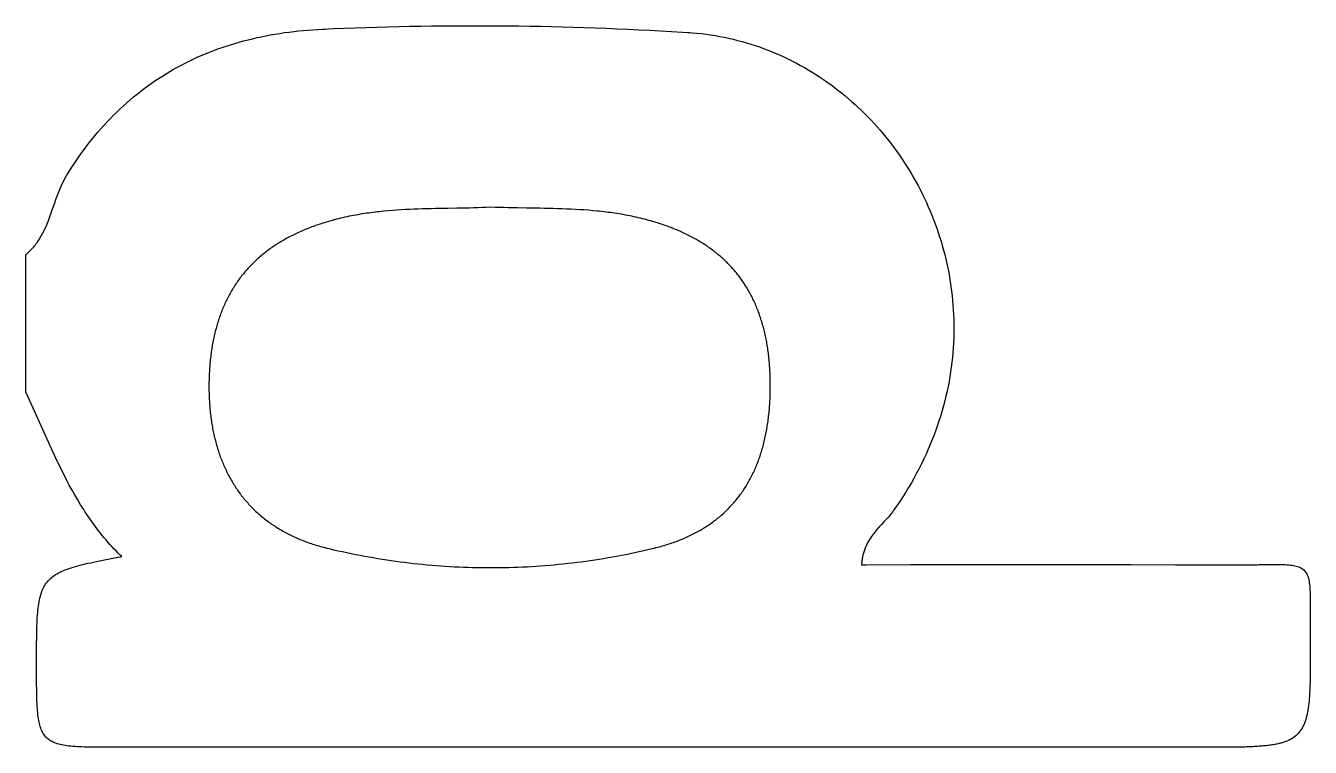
# Model space of a CAD drawing. Extents: x -2412.6 to -2376.5, y -227.2 to -193.2.
# Drawn here: x -2412.63 to -2407.62, y -208.95 to -206.13 of the extents above; entities that cross this region are included whole.
import ezdxf

# ---------------------------------------------------------------- set-up
doc = ezdxf.new("R2010")
doc.units = 0
doc.layers.add('WORK_LAYER', color=254, linetype='CONTINUOUS')

msp = doc.modelspace()

# ---------------------------------------------------------------- linework, layer by layer
at = {"layer": 'WORK_LAYER'}
for points in [[(-2412.6326, -207.0237), (-2412.6283, -207.0202), (-2412.6241, -207.0165), (-2412.62, -207.0128), (-2412.616, -207.009), (-2412.6122, -207.0052), (-2412.6085, -207.0013), (-2412.6049, -206.9974), (-2412.6014, -206.9934), (-2412.598, -206.9893), (-2412.5947, -206.9852), (-2412.5915, -206.981), (-2412.5884, -206.9768), (-2412.5824, -206.9683), (-2412.5768, -206.9595), (-2412.5716, -206.9506), (-2412.5666, -206.9415), (-2412.5619, -206.9323), (-2412.5574, -206.923), (-2412.5532, -206.9135), (-2412.5491, -206.9039), (-2412.5452, -206.8943), (-2412.5415, -206.8846), (-2412.5379, -206.8748), (-2412.5343, -206.8649), (-2412.5274, -206.8451), (-2412.5206, -206.8252), (-2412.5137, -206.8054), (-2412.5101, -206.7956), (-2412.5064, -206.7858), (-2412.5026, -206.776), (-2412.4986, -206.7663), (-2412.4944, -206.7568), (-2412.4901, -206.7473), (-2412.4854, -206.7379), (-2412.4806, -206.7287), (-2412.4754, -206.7196), (-2412.4727, -206.7151), (-2412.4726, -206.7149), (-2412.4723, -206.7144), (-2412.4717, -206.7134), (-2412.4704, -206.7113), (-2412.4678, -206.7071), (-2412.4626, -206.6988), (-2412.4521, -206.6824), (-2412.4415, -206.6662), (-2412.4307, -206.6503), (-2412.4198, -206.6347), (-2412.4087, -206.6193), (-2412.3974, -206.6042), (-2412.3861, -206.5894), (-2412.3745, -206.5748), (-2412.3629, -206.5605), (-2412.351, -206.5464), (-2412.3391, -206.5326), (-2412.327, -206.519), (-2412.3147, -206.5057), (-2412.3023, -206.4927), (-2412.2898, -206.4799), (-2412.2771, -206.4674), (-2412.2642, -206.4551), (-2412.2513, -206.443), (-2412.2382, -206.4312), (-2412.2249, -206.4197), (-2412.2115, -206.4084), (-2412.198, -206.3974), (-2412.1844, -206.3866), (-2412.1706, -206.376), (-2412.1566, -206.3657), (-2412.1425, -206.3557), (-2412.1283, -206.3459), (-2412.114, -206.3363), (-2412.0995, -206.327), (-2412.0849, -206.3179), (-2412.0701, -206.309), (-2412.0553, -206.3004), (-2412.0402, -206.292), (-2412.0251, -206.2839), (-2412.0098, -206.276), (-2411.9944, -206.2683), (-2411.9789, -206.2609), (-2411.9632, -206.2537), (-2411.9474, -206.2467), (-2411.9315, -206.24), (-2411.9154, -206.2335), (-2411.8992, -206.2272), (-2411.8829, -206.2212), (-2411.8665, -206.2154), (-2411.8499, -206.2098), (-2411.8332, -206.2045), (-2411.8164, -206.1993), (-2411.7995, -206.1944), (-2411.7824, -206.1898), (-2411.7652, -206.1853), (-2411.7479, -206.1811), (-2411.7305, -206.1771), (-2411.713, -206.1733), (-2411.6953, -206.1697), (-2411.6775, -206.1664), (-2411.6596, -206.1632), (-2411.6416, -206.1603), (-2411.6234, -206.1576), (-2411.6052, -206.1552), (-2411.5868, -206.1529), (-2411.5683, -206.1509), (-2411.5497, -206.149), (-2411.5309, -206.1474), (-2411.5121, -206.146), (-2411.4931, -206.1448), (-2411.4741, -206.1438), (-2411.4729, -206.1438), (-2411.4715, -206.1437), (-2411.4689, -206.1436), (-2411.4636, -206.1434), (-2411.4529, -206.1429), (-2411.4317, -206.142), (-2411.3892, -206.1403), (-2411.3467, -206.1387), (-2411.3042, -206.1372), (-2411.2617, -206.1359), (-2411.2191, -206.1348), (-2411.1766, -206.1337), (-2411.1341, -206.1328), (-2411.0915, -206.1321), (-2411.049, -206.1315), (-2411.0064, -206.131), (-2410.9638, -206.1306), (-2410.9213, -206.1304), (-2410.8787, -206.1304), (-2410.8362, -206.1304), (-2410.7936, -206.1307), (-2410.7511, -206.131), (-2410.7085, -206.1315), (-2410.6659, -206.1321), (-2410.6234, -206.1329), (-2410.5808, -206.1338), (-2410.5383, -206.1348), (-2410.4958, -206.136), (-2410.4532, -206.1373), (-2410.4107, -206.1388), (-2410.3682, -206.1404), (-2410.3257, -206.1421), (-2410.2832, -206.144), (-2410.2407, -206.146), (-2410.1982, -206.1481), (-2410.1557, -206.1504), (-2410.1132, -206.1528), (-2410.0708, -206.1554), (-2410.0495, -206.1567), (-2410.0482, -206.1568), (-2410.0479, -206.1568), (-2410.0477, -206.1568), (-2410.0474, -206.1569), (-2410.0463, -206.1569), (-2410.0417, -206.1572), (-2410.0326, -206.1579), (-2410.0144, -206.1595), (-2409.9963, -206.1614), (-2409.9783, -206.1636), (-2409.9604, -206.1661), (-2409.9426, -206.169), (-2409.9249, -206.1721), (-2409.9073, -206.1755), (-2409.8898, -206.1792), (-2409.8724, -206.1833), (-2409.8551, -206.1876), (-2409.8379, -206.1922), (-2409.8208, -206.1971), (-2409.8039, -206.2022), (-2409.787, -206.2077), (-2409.7703, -206.2134), (-2409.7537, -206.2194), (-2409.7372, -206.2256), (-2409.7209, -206.2322), (-2409.7046, -206.239), (-2409.6885, -206.246), (-2409.6726, -206.2534), (-2409.6567, -206.2609), (-2409.641, -206.2688), (-2409.6255, -206.2769), (-2409.6101, -206.2852), (-2409.5948, -206.2938), (-2409.5796, -206.3026), (-2409.5647, -206.3116), (-2409.5498, -206.3209), (-2409.5351, -206.3305), (-2409.5206, -206.3402), (-2409.5062, -206.3502), (-2409.492, -206.3604), (-2409.478, -206.3708), (-2409.4641, -206.3815), (-2409.4503, -206.3924), (-2409.4368, -206.4034), (-2409.4234, -206.4147), (-2409.4102, -206.4262), (-2409.3971, -206.4379), (-2409.3843, -206.4498), (-2409.3716, -206.4619), (-2409.359, -206.4743), (-2409.3467, -206.4867), (-2409.3346, -206.4994), (-2409.3226, -206.5123), (-2409.3108, -206.5254), (-2409.2993, -206.5386), (-2409.2879, -206.552), (-2409.2767, -206.5656), (-2409.2657, -206.5794), (-2409.2549, -206.5933), (-2409.2443, -206.6074), (-2409.2339, -206.6217), (-2409.2237, -206.6361), (-2409.2138, -206.6507), (-2409.204, -206.6655), (-2409.1945, -206.6804), (-2409.1851, -206.6954), (-2409.176, -206.7106), (-2409.1671, -206.726), (-2409.1585, -206.7414), (-2409.15, -206.7571), (-2409.1418, -206.7728), (-2409.1338, -206.7887), (-2409.1261, -206.8047), (-2409.1185, -206.8209), (-2409.1112, -206.8372), (-2409.1042, -206.8536), (-2409.0974, -206.8701), (-2409.0908, -206.8867), (-2409.0845, -206.9034), (-2409.0784, -206.9203), (-2409.0726, -206.9372), (-2409.067, -206.9543), (-2409.0616, -206.9715), (-2409.0566, -206.9887), (-2409.0518, -207.0061), (-2409.0472, -207.0235), (-2409.0429, -207.0411), (-2409.0389, -207.0587), (-2409.0351, -207.0764), (-2409.0316, -207.0942), (-2409.0284, -207.1121), (-2409.0255, -207.13), (-2409.0228, -207.1481), (-2409.0204, -207.1661), (-2409.0183, -207.1843), (-2409.0164, -207.2025), (-2409.0149, -207.2208), (-2409.0136, -207.2391), (-2409.0126, -207.2575), (-2409.0119, -207.276), (-2409.0115, -207.2945), (-2409.0114, -207.313), (-2409.0116, -207.3316), (-2409.0121, -207.3502), (-2409.0129, -207.3689), (-2409.014, -207.3876), (-2409.0154, -207.4063), (-2409.0172, -207.4251), (-2409.0192, -207.4439), (-2409.0215, -207.4627), (-2409.0242, -207.4816), (-2409.0271, -207.5004), (-2409.0304, -207.5193), (-2409.0341, -207.5382), (-2409.038, -207.557), (-2409.0423, -207.5759), (-2409.0468, -207.5948), (-2409.0518, -207.6137), (-2409.057, -207.6326), (-2409.0626, -207.6515), (-2409.0685, -207.6704), (-2409.0748, -207.6893), (-2409.0814, -207.7082), (-2409.0883, -207.727), (-2409.0956, -207.7458), (-2409.1033, -207.7646), (-2409.1113, -207.7834), (-2409.1196, -207.8022), (-2409.1283, -207.8209), (-2409.1374, -207.8396), (-2409.1468, -207.8582), (-2409.1566, -207.8768), (-2409.1667, -207.8954), (-2409.1772, -207.9139), (-2409.1881, -207.9324), (-2409.1993, -207.9508), (-2409.211, -207.9692), (-2409.2229, -207.9875), (-2409.2353, -208.0057), (-2409.2481, -208.0239), (-2409.2497, -208.0262), (-2409.2505, -208.0273), (-2409.2509, -208.0279), (-2409.2511, -208.0281), (-2409.2511, -208.0281), (-2409.2513, -208.0285), (-2409.2518, -208.0291), (-2409.2527, -208.0304), (-2409.2546, -208.0329), (-2409.2585, -208.038), (-2409.2625, -208.0429), (-2409.2667, -208.0478), (-2409.2753, -208.0575), (-2409.2842, -208.0672), (-2409.2932, -208.0769), (-2409.3024, -208.0867), (-2409.3114, -208.0968), (-2409.3159, -208.102), (-2409.3203, -208.1073), (-2409.3246, -208.1128), (-2409.3289, -208.1184), (-2409.333, -208.1241), (-2409.337, -208.13), (-2409.3409, -208.1361), (-2409.3446, -208.1424), (-2409.3482, -208.1488), (-2409.3516, -208.1556), (-2409.3548, -208.1625), (-2409.3578, -208.1697), (-2409.3605, -208.1772), (-2409.3631, -208.1849), (-2409.3653, -208.193), (-2409.3664, -208.1971), (-2409.3673, -208.2013), (-2409.3682, -208.2056), (-2409.369, -208.21), (-2409.3698, -208.2144), (-2409.3705, -208.219), (-2409.371, -208.2236), (-2409.3716, -208.2283), (-2409.372, -208.2332), (-2409.372, -208.2338), (-2409.372, -208.2338), (-2409.372, -208.2339), (-2409.3718, -208.2339), (-2409.3711, -208.2339), (-2409.3698, -208.2339), (-2409.3644, -208.2338), (-2409.3536, -208.2338), (-2409.1813, -208.2335), (-2409.009, -208.2332), (-2408.8367, -208.2331), (-2408.6644, -208.2331), (-2408.4921, -208.2333), (-2408.3197, -208.2335), (-2408.1474, -208.2339), (-2407.9751, -208.2344), (-2407.932, -208.2346), (-2407.9293, -208.2346), (-2407.9287, -208.2346), (-2407.9281, -208.2346), (-2407.9271, -208.2346), (-2407.9233, -208.2346), (-2407.9156, -208.2346), (-2407.9081, -208.2346), (-2407.9008, -208.2346), (-2407.8935, -208.2346), (-2407.8864, -208.2345), (-2407.8794, -208.2345), (-2407.8725, -208.2344), (-2407.8658, -208.2343), (-2407.8592, -208.2342), (-2407.8526, -208.2342), (-2407.8463, -208.2341), (-2407.84, -208.234), (-2407.8338, -208.2339), (-2407.8278, -208.2338), (-2407.8219, -208.2337), (-2407.8161, -208.2336), (-2407.8104, -208.2335), (-2407.8048, -208.2334), (-2407.7993, -208.2333), (-2407.7939, -208.2332), (-2407.7887, -208.2331), (-2407.7835, -208.233), (-2407.7785, -208.233), (-2407.7735, -208.2329), (-2407.7687, -208.2329), (-2407.7639, -208.2328), (-2407.7593, -208.2328), (-2407.7503, -208.2328), (-2407.7417, -208.2329), (-2407.7335, -208.2331), (-2407.7257, -208.2333), (-2407.7183, -208.2336), (-2407.7112, -208.2341), (-2407.7044, -208.2346), (-2407.698, -208.2353), (-2407.6919, -208.2361), (-2407.6862, -208.237), (-2407.6807, -208.2381), (-2407.6756, -208.2393), (-2407.6708, -208.2407), (-2407.6662, -208.2423), (-2407.662, -208.2441), (-2407.658, -208.2461), (-2407.6542, -208.2482), (-2407.6508, -208.2506), (-2407.6475, -208.2532), (-2407.6445, -208.2561), (-2407.6418, -208.2591), (-2407.6392, -208.2625), (-2407.6369, -208.2661), (-2407.6347, -208.2699), (-2407.6328, -208.274), (-2407.631, -208.2785), (-2407.6294, -208.2832), (-2407.628, -208.2882), (-2407.6268, -208.2935), (-2407.6257, -208.2992), (-2407.6247, -208.3051), (-2407.6239, -208.3115), (-2407.6231, -208.3181), (-2407.6225, -208.3252), (-2407.6221, -208.3326), (-2407.6217, -208.3404), (-2407.6214, -208.3485), (-2407.6212, -208.3527), (-2407.6211, -208.3571), (-2407.6211, -208.3615), (-2407.621, -208.366), (-2407.6209, -208.3707), (-2407.6209, -208.3754), (-2407.6209, -208.3803), (-2407.6209, -208.3852), (-2407.6209, -208.3903), (-2407.6209, -208.3955), (-2407.6209, -208.4007), (-2407.6209, -208.4061), (-2407.621, -208.4116), (-2407.621, -208.4173), (-2407.621, -208.423), (-2407.6211, -208.4288), (-2407.6212, -208.4348), (-2407.6212, -208.4409), (-2407.6213, -208.4471), (-2407.6213, -208.4534), (-2407.6214, -208.4599), (-2407.6214, -208.4664), (-2407.6215, -208.4731), (-2407.6215, -208.48), (-2407.6215, -208.4869), (-2407.6216, -208.494), (-2407.6216, -208.5012), (-2407.6216, -208.5085), (-2407.6216, -208.516), (-2407.6216, -208.5236), (-2407.6216, -208.5313), (-2407.6215, -208.5392), (-2407.6215, -208.5411), (-2407.6215, -208.5421), (-2407.6215, -208.5432), (-2407.6215, -208.5477), (-2407.6214, -208.5566), (-2407.6214, -208.5654), (-2407.6213, -208.574), (-2407.6213, -208.5825), (-2407.6213, -208.5909), (-2407.6212, -208.5991), (-2407.6212, -208.6073), (-2407.6212, -208.6152), (-2407.6212, -208.6231), (-2407.6212, -208.6308), (-2407.6212, -208.6384), (-2407.6213, -208.6459), (-2407.6213, -208.6533), (-2407.6214, -208.6605), (-2407.6215, -208.6676), (-2407.6216, -208.6746), (-2407.6217, -208.6815), (-2407.6218, -208.6883), (-2407.622, -208.6949), (-2407.6222, -208.7015), (-2407.6224, -208.7079), (-2407.6226, -208.7142), (-2407.6228, -208.7204), (-2407.6231, -208.7265), (-2407.6234, -208.7325), (-2407.6237, -208.7383), (-2407.6241, -208.7441), (-2407.6245, -208.7497), (-2407.6249, -208.7553), (-2407.6253, -208.7607), (-2407.6258, -208.7661), (-2407.6263, -208.7713), (-2407.6268, -208.7764), (-2407.6274, -208.7814), (-2407.628, -208.7864), (-2407.6287, -208.7912), (-2407.6294, -208.7959), (-2407.6301, -208.8006), (-2407.6309, -208.8051), (-2407.6317, -208.8096), (-2407.6325, -208.8139), (-2407.6334, -208.8182), (-2407.6344, -208.8223), (-2407.6354, -208.8264), (-2407.6364, -208.8304), (-2407.6386, -208.8381), (-2407.641, -208.8454), (-2407.6436, -208.8524), (-2407.6464, -208.8591), (-2407.6495, -208.8655), (-2407.6527, -208.8715), (-2407.6562, -208.8772), (-2407.66, -208.8827), (-2407.664, -208.8878), (-2407.6683, -208.8927), (-2407.6728, -208.8973), (-2407.6776, -208.9016), (-2407.6827, -208.9056), (-2407.6881, -208.9094), (-2407.6938, -208.913), (-2407.6998, -208.9163), (-2407.7061, -208.9194), (-2407.7127, -208.9223), (-2407.7197, -208.9249), (-2407.727, -208.9274), (-2407.7347, -208.9297), (-2407.7387, -208.9307), (-2407.7427, -208.9318), (-2407.7469, -208.9327), (-2407.7511, -208.9337), (-2407.7554, -208.9345), (-2407.7599, -208.9354), (-2407.7644, -208.9362), (-2407.769, -208.937), (-2407.7737, -208.9377), (-2407.7786, -208.9384), (-2407.7835, -208.939), (-2407.7885, -208.9396), (-2407.7936, -208.9402), (-2407.7988, -208.9408), (-2407.8041, -208.9413), (-2407.8096, -208.9418), (-2407.8151, -208.9422), (-2407.8207, -208.9426), (-2407.8265, -208.943), (-2407.8323, -208.9434), (-2407.8383, -208.9437), (-2407.8444, -208.944), (-2407.8506, -208.9443), (-2407.8569, -208.9446), (-2407.8633, -208.9448), (-2407.8698, -208.9451), (-2407.8764, -208.9453), (-2407.8832, -208.9454), (-2407.8901, -208.9456), (-2407.8971, -208.9457), (-2407.9042, -208.9459), (-2407.9114, -208.946), (-2407.9188, -208.9461), (-2407.9262, -208.9462), (-2407.9338, -208.9462), (-2407.9416, -208.9463), (-2407.9494, -208.9464), (-2407.9574, -208.9464), (-2407.9655, -208.9464), (-2407.9737, -208.9464), (-2407.9821, -208.9465), (-2407.9906, -208.9465), (-2407.9992, -208.9465), (-2408.008, -208.9465), (-2408.0168, -208.9465), (-2408.0259, -208.9465), (-2408.0281, -208.9465), (-2408.0293, -208.9465), (-2408.0299, -208.9465), (-2408.0301, -208.9465), (-2408.0301, -208.9465), (-2408.0311, -208.9465), (-2408.0329, -208.9465), (-2408.0366, -208.9465), (-2408.0439, -208.9465), (-2408.0586, -208.9465), (-2408.1763, -208.9465), (-2408.4116, -208.9465), (-2408.8821, -208.9465), (-2409.8232, -208.9465), (-2411.7055, -208.9465), (-2412.176, -208.9465), (-2412.2348, -208.9465), (-2412.2642, -208.9465), (-2412.2789, -208.9465), (-2412.2863, -208.9465), (-2412.29, -208.9465), (-2412.2904, -208.9465), (-2412.2907, -208.9465), (-2412.2908, -208.9465), (-2412.2909, -208.9465), (-2412.2911, -208.9465), (-2412.2944, -208.9465), (-2412.301, -208.9465), (-2412.3139, -208.9465), (-2412.3264, -208.9465), (-2412.3385, -208.9464), (-2412.3503, -208.9464), (-2412.3616, -208.9463), (-2412.3726, -208.9462), (-2412.3833, -208.946), (-2412.3936, -208.9458), (-2412.4035, -208.9455), (-2412.4131, -208.9452), (-2412.4224, -208.9448), (-2412.4313, -208.9443), (-2412.4399, -208.9438), (-2412.4482, -208.9432), (-2412.4562, -208.9425), (-2412.4639, -208.9416), (-2412.4712, -208.9407), (-2412.4783, -208.9397), (-2412.4851, -208.9385), (-2412.4916, -208.9373), (-2412.4979, -208.9359), (-2412.5039, -208.9343), (-2412.5096, -208.9327), (-2412.515, -208.9308), (-2412.5202, -208.9289), (-2412.5252, -208.9267), (-2412.5299, -208.9244), (-2412.5343, -208.922), (-2412.5386, -208.9193), (-2412.5426, -208.9165), (-2412.5464, -208.9135), (-2412.55, -208.9103), (-2412.5534, -208.9068), (-2412.5566, -208.9032), (-2412.5596, -208.8994), (-2412.5624, -208.8953), (-2412.5651, -208.891), (-2412.5675, -208.8865), (-2412.5698, -208.8817), (-2412.572, -208.8767), (-2412.574, -208.8715), (-2412.5758, -208.8659), (-2412.5775, -208.8602), (-2412.579, -208.8541), (-2412.5804, -208.8478), (-2412.5817, -208.8412), (-2412.5829, -208.8343), (-2412.5839, -208.8271), (-2412.5849, -208.8196), (-2412.5857, -208.8118), (-2412.5864, -208.8036), (-2412.5871, -208.7952), (-2412.5876, -208.7864), (-2412.5881, -208.7773), (-2412.5885, -208.7679), (-2412.5889, -208.7581), (-2412.5892, -208.748), (-2412.5894, -208.7375), (-2412.5896, -208.7267), (-2412.5897, -208.7155), (-2412.5898, -208.7039), (-2412.5899, -208.6919), (-2412.5899, -208.6795), (-2412.5899, -208.6668), (-2412.59, -208.6536), (-2412.59, -208.6469), (-2412.59, -208.64), (-2412.59, -208.6366), (-2412.59, -208.6356), (-2412.59, -208.6338), (-2412.59, -208.6301), (-2412.59, -208.6154), (-2412.59, -208.6145), (-2412.59, -208.6142), (-2412.59, -208.6141), (-2412.59, -208.614), (-2412.59, -208.6138), (-2412.59, -208.6118), (-2412.59, -208.6041), (-2412.59, -208.5965), (-2412.59, -208.589), (-2412.5899, -208.5817), (-2412.5899, -208.5744), (-2412.5899, -208.5673), (-2412.5899, -208.5602), (-2412.5899, -208.5533), (-2412.5898, -208.5465), (-2412.5898, -208.5398), (-2412.5898, -208.5332), (-2412.5897, -208.5267), (-2412.5896, -208.5203), (-2412.5896, -208.514), (-2412.5895, -208.5078), (-2412.5892, -208.4957), (-2412.589, -208.484), (-2412.5886, -208.4727), (-2412.5882, -208.4618), (-2412.5877, -208.4512), (-2412.5872, -208.441), (-2412.5865, -208.4312), (-2412.5857, -208.4217), (-2412.5849, -208.4125), (-2412.5839, -208.4037), (-2412.5828, -208.3952), (-2412.5816, -208.387), (-2412.5803, -208.3791), (-2412.5788, -208.3715), (-2412.5772, -208.3642), (-2412.5754, -208.3572), (-2412.5735, -208.3504), (-2412.5714, -208.3439), (-2412.5691, -208.3377), (-2412.5667, -208.3317), (-2412.5641, -208.3259), (-2412.5613, -208.3204), (-2412.5583, -208.3151), (-2412.5551, -208.31), (-2412.5516, -208.3052), (-2412.548, -208.3005), (-2412.5442, -208.296), (-2412.5401, -208.2917), (-2412.5358, -208.2875), (-2412.5312, -208.2836), (-2412.5264, -208.2797), (-2412.5213, -208.2761), (-2412.516, -208.2726), (-2412.5104, -208.2692), (-2412.5045, -208.2659), (-2412.4984, -208.2627), (-2412.492, -208.2597), (-2412.4852, -208.2567), (-2412.4782, -208.2539), (-2412.4708, -208.2511), (-2412.4632, -208.2484), (-2412.4552, -208.2458), (-2412.4469, -208.2432), (-2412.4383, -208.2407), (-2412.4293, -208.2382), (-2412.4199, -208.2357), (-2412.4103, -208.2333), (-2412.4002, -208.2309), (-2412.3898, -208.2285), (-2412.379, -208.2261), (-2412.3678, -208.2237), (-2412.3563, -208.2213), (-2412.3443, -208.2188), (-2412.3382, -208.2176), (-2412.332, -208.2163), (-2412.3256, -208.2151), (-2412.3192, -208.2138), (-2412.3127, -208.2125), (-2412.306, -208.2112), (-2412.2993, -208.2099), (-2412.2924, -208.2086), (-2412.2855, -208.2073), (-2412.2784, -208.2059), (-2412.2712, -208.2046), (-2412.264, -208.2032), (-2412.2603, -208.2025), (-2412.2584, -208.2021), (-2412.2583, -208.2021), (-2412.2583, -208.202), (-2412.2585, -208.2019), (-2412.2587, -208.2016), (-2412.2593, -208.2011), (-2412.2635, -208.197), (-2412.2719, -208.1886), (-2412.2801, -208.1802), (-2412.2882, -208.1718), (-2412.2961, -208.1632), (-2412.3039, -208.1546), (-2412.3116, -208.146), (-2412.3191, -208.1372), (-2412.3265, -208.1285), (-2412.3338, -208.1196), (-2412.341, -208.1107), (-2412.348, -208.1018), (-2412.3549, -208.0928), (-2412.3617, -208.0837), (-2412.3684, -208.0746), (-2412.375, -208.0654), (-2412.3815, -208.0562), (-2412.3879, -208.047), (-2412.3941, -208.0377), (-2412.4003, -208.0283), (-2412.4064, -208.0189), (-2412.4183, -208), (-2412.4298, -207.9809), (-2412.441, -207.9617), (-2412.4519, -207.9424), (-2412.4625, -207.9229), (-2412.4728, -207.9033), (-2412.4829, -207.8836), (-2412.4928, -207.8638), (-2412.5026, -207.8439), (-2412.5121, -207.824), (-2412.5215, -207.804), (-2412.5307, -207.7839), (-2412.549, -207.7437), (-2412.567, -207.7034), (-2412.5849, -207.6631), (-2412.6029, -207.623), (-2412.6121, -207.6029), (-2412.6213, -207.5829), (-2412.6306, -207.563), (-2412.6318, -207.5606), (-2412.6324, -207.5593), (-2412.6326, -207.559), (-2412.6326, -207.5589), (-2412.6326, -207.5586), (-2412.6326, -207.5568), (-2412.6326, -207.5531), (-2412.6326, -207.4943)], [(-2410.8192, -206.8392), (-2410.8355, -206.8399), (-2410.8519, -206.8405), (-2410.8682, -206.841), (-2410.8847, -206.8415), (-2410.9011, -206.8419), (-2410.9176, -206.8422), (-2410.9507, -206.8428), (-2410.9839, -206.8433), (-2411.0172, -206.8439), (-2411.0339, -206.8442), (-2411.0507, -206.8446), (-2411.0674, -206.845), (-2411.0842, -206.8454), (-2411.1009, -206.846), (-2411.1177, -206.8466), (-2411.1345, -206.8473), (-2411.1514, -206.8482), (-2411.1682, -206.8491), (-2411.185, -206.8502), (-2411.2019, -206.8515), (-2411.2187, -206.8529), (-2411.2355, -206.8544), (-2411.244, -206.8553), (-2411.2524, -206.8562), (-2411.2608, -206.8571), (-2411.2692, -206.8581), (-2411.2777, -206.8591), (-2411.2861, -206.8602), (-2411.2945, -206.8614), (-2411.3029, -206.8626), (-2411.3113, -206.8638), (-2411.3198, -206.8651), (-2411.3282, -206.8665), (-2411.3366, -206.868), (-2411.345, -206.8695), (-2411.3534, -206.871), (-2411.3618, -206.8726), (-2411.3702, -206.8743), (-2411.3786, -206.8761), (-2411.387, -206.8779), (-2411.3954, -206.8798), (-2411.4038, -206.8818), (-2411.4121, -206.8838), (-2411.4205, -206.8859), (-2411.4289, -206.8881), (-2411.4299, -206.8884), (-2411.4301, -206.8884), (-2411.4303, -206.8885), (-2411.4307, -206.8886), (-2411.4315, -206.8888), (-2411.4348, -206.8897), (-2411.4413, -206.8915), (-2411.4477, -206.8934), (-2411.4542, -206.8952), (-2411.4606, -206.8971), (-2411.4669, -206.8991), (-2411.4732, -206.901), (-2411.4794, -206.903), (-2411.4856, -206.9051), (-2411.4918, -206.9071), (-2411.4979, -206.9093), (-2411.504, -206.9114), (-2411.51, -206.9136), (-2411.516, -206.9158), (-2411.5219, -206.918), (-2411.5278, -206.9203), (-2411.5336, -206.9226), (-2411.5394, -206.9249), (-2411.5452, -206.9273), (-2411.5509, -206.9297), (-2411.5565, -206.9322), (-2411.5622, -206.9347), (-2411.5677, -206.9372), (-2411.5733, -206.9397), (-2411.5788, -206.9423), (-2411.5842, -206.9449), (-2411.5896, -206.9476), (-2411.5949, -206.9503), (-2411.6003, -206.953), (-2411.6055, -206.9557), (-2411.6107, -206.9585), (-2411.6159, -206.9613), (-2411.621, -206.9642), (-2411.6261, -206.9671), (-2411.6312, -206.97), (-2411.6362, -206.973), (-2411.6411, -206.976), (-2411.646, -206.979), (-2411.6509, -206.9821), (-2411.6557, -206.9852), (-2411.6605, -206.9883), (-2411.6652, -206.9915), (-2411.6699, -206.9947), (-2411.6746, -206.9979), (-2411.6792, -207.0012), (-2411.6837, -207.0045), (-2411.6882, -207.0078), (-2411.6927, -207.0112), (-2411.6971, -207.0146), (-2411.7015, -207.0181), (-2411.7058, -207.0216), (-2411.7101, -207.0251), (-2411.7143, -207.0286), (-2411.7185, -207.0322), (-2411.7227, -207.0358), (-2411.7268, -207.0395), (-2411.7309, -207.0432), (-2411.7349, -207.0469), (-2411.7389, -207.0507), (-2411.7428, -207.0545), (-2411.7467, -207.0583), (-2411.7506, -207.0622), (-2411.7544, -207.0661), (-2411.7581, -207.07), (-2411.7618, -207.074), (-2411.7655, -207.078), (-2411.7691, -207.082), (-2411.7727, -207.0861), (-2411.7763, -207.0902), (-2411.7797, -207.0944), (-2411.7832, -207.0985), (-2411.7866, -207.1028), (-2411.79, -207.107), (-2411.7933, -207.1113), (-2411.7966, -207.1156), (-2411.7998, -207.12), (-2411.803, -207.1244), (-2411.8061, -207.1288), (-2411.8092, -207.1333), (-2411.8123, -207.1378), (-2411.8153, -207.1423), (-2411.8183, -207.1469), (-2411.8212, -207.1515), (-2411.8241, -207.1562), (-2411.8269, -207.1608), (-2411.8297, -207.1656), (-2411.8324, -207.1703), (-2411.8351, -207.1751), (-2411.8378, -207.1799), (-2411.8404, -207.1848), (-2411.843, -207.1897), (-2411.8455, -207.1946), (-2411.848, -207.1996), (-2411.8504, -207.2046), (-2411.8528, -207.2096), (-2411.8552, -207.2147), (-2411.8575, -207.2198), (-2411.8598, -207.2249), (-2411.862, -207.2301), (-2411.8642, -207.2353), (-2411.8663, -207.2406), (-2411.8684, -207.2459), (-2411.8704, -207.2512), (-2411.8725, -207.2566), (-2411.8744, -207.262), (-2411.8763, -207.2674), (-2411.8782, -207.2729), (-2411.88, -207.2784), (-2411.8818, -207.2839), (-2411.8836, -207.2895), (-2411.8853, -207.2951), (-2411.8869, -207.3008), (-2411.8885, -207.3065), (-2411.8901, -207.3122), (-2411.8916, -207.318), (-2411.8931, -207.3238), (-2411.8946, -207.3296), (-2411.8959, -207.3355), (-2411.8973, -207.3414), (-2411.8986, -207.3473), (-2411.8999, -207.3533), (-2411.9011, -207.3593), (-2411.9023, -207.3654), (-2411.9034, -207.3715), (-2411.9045, -207.3776), (-2411.9055, -207.3838), (-2411.9065, -207.39), (-2411.9075, -207.3962), (-2411.9084, -207.4025), (-2411.9093, -207.4088), (-2411.9101, -207.4152), (-2411.9109, -207.4215), (-2411.9117, -207.428), (-2411.9124, -207.4344), (-2411.913, -207.4409), (-2411.9136, -207.4474), (-2411.9142, -207.454), (-2411.9147, -207.4606), (-2411.9152, -207.4673), (-2411.9157, -207.4739), (-2411.9161, -207.4807), (-2411.9164, -207.4874), (-2411.9167, -207.4942), (-2411.917, -207.501), (-2411.9172, -207.5079), (-2411.9174, -207.5148), (-2411.9175, -207.5217), (-2411.9176, -207.5286), (-2411.9177, -207.5354), (-2411.9177, -207.5422), (-2411.9177, -207.549), (-2411.9176, -207.5557), (-2411.9174, -207.5624), (-2411.9173, -207.5691), (-2411.917, -207.5758), (-2411.9168, -207.5824), (-2411.9165, -207.589), (-2411.9161, -207.5956), (-2411.9157, -207.6021), (-2411.9152, -207.6086), (-2411.9148, -207.6151), (-2411.9142, -207.6216), (-2411.9136, -207.628), (-2411.913, -207.6344), (-2411.9123, -207.6408), (-2411.9116, -207.6471), (-2411.9109, -207.6534), (-2411.9101, -207.6597), (-2411.9092, -207.666), (-2411.9083, -207.6722), (-2411.9074, -207.6784), (-2411.9064, -207.6846), (-2411.9053, -207.6907), (-2411.9043, -207.6968), (-2411.9032, -207.7029), (-2411.902, -207.7089), (-2411.9008, -207.7149), (-2411.8995, -207.7209), (-2411.8982, -207.7269), (-2411.8969, -207.7328), (-2411.8955, -207.7387), (-2411.894, -207.7445), (-2411.8926, -207.7503), (-2411.891, -207.7561), (-2411.8895, -207.7619), (-2411.8879, -207.7676), (-2411.8862, -207.7733), (-2411.8845, -207.779), (-2411.8827, -207.7846), (-2411.8809, -207.7902), (-2411.8791, -207.7958), (-2411.8772, -207.8013), (-2411.8753, -207.8068), (-2411.8733, -207.8123), (-2411.8713, -207.8177), (-2411.8692, -207.8231), (-2411.8671, -207.8285), (-2411.865, -207.8338), (-2411.8628, -207.8391), (-2411.8605, -207.8444), (-2411.8583, -207.8496), (-2411.8559, -207.8548), (-2411.8535, -207.86), (-2411.8511, -207.8651), (-2411.8487, -207.8702), (-2411.8461, -207.8753), (-2411.8436, -207.8803), (-2411.841, -207.8853), (-2411.8383, -207.8902), (-2411.8357, -207.8952), (-2411.8329, -207.9001), (-2411.8301, -207.9049), (-2411.8273, -207.9097), (-2411.8245, -207.9145), (-2411.8215, -207.9193), (-2411.8186, -207.924), (-2411.8156, -207.9286), (-2411.8125, -207.9333), (-2411.8094, -207.9379), (-2411.8063, -207.9424), (-2411.8031, -207.947), (-2411.7999, -207.9515), (-2411.7966, -207.9559), (-2411.7933, -207.9603), (-2411.79, -207.9647), (-2411.7865, -207.9691), (-2411.7831, -207.9734), (-2411.7796, -207.9776), (-2411.7761, -207.9819), (-2411.7725, -207.9861), (-2411.7689, -207.9902), (-2411.7652, -207.9943), (-2411.7615, -207.9984), (-2411.7577, -208.0025), (-2411.7539, -208.0065), (-2411.75, -208.0104), (-2411.7462, -208.0144), (-2411.7422, -208.0183), (-2411.7382, -208.0221), (-2411.7342, -208.0259), (-2411.7301, -208.0297), (-2411.726, -208.0334), (-2411.7218, -208.0371), (-2411.7176, -208.0408), (-2411.7134, -208.0444), (-2411.7091, -208.048), (-2411.7047, -208.0515), (-2411.7004, -208.055), (-2411.6959, -208.0585), (-2411.6915, -208.0619), (-2411.6869, -208.0653), (-2411.6824, -208.0686), (-2411.6778, -208.0719), (-2411.6731, -208.0752), (-2411.6684, -208.0784), (-2411.6637, -208.0815), (-2411.6589, -208.0847), (-2411.6541, -208.0878), (-2411.6492, -208.0908), (-2411.6443, -208.0938), (-2411.6393, -208.0968), (-2411.6343, -208.0997), (-2411.6292, -208.1026), (-2411.6241, -208.1054), (-2411.619, -208.1082), (-2411.6138, -208.111), (-2411.6086, -208.1137), (-2411.6033, -208.1164), (-2411.598, -208.119), (-2411.5926, -208.1216), (-2411.5872, -208.1241), (-2411.5818, -208.1266), (-2411.5763, -208.1291), (-2411.5707, -208.1315), (-2411.5651, -208.1339), (-2411.5595, -208.1362), (-2411.5538, -208.1385), (-2411.5481, -208.1407), (-2411.5424, -208.1429), (-2411.5366, -208.1451), (-2411.5307, -208.1472), (-2411.5248, -208.1493), (-2411.5189, -208.1513), (-2411.5129, -208.1533), (-2411.5068, -208.1552), (-2411.5008, -208.1571), (-2411.4947, -208.1589), (-2411.4885, -208.1607), (-2411.4823, -208.1625), (-2411.476, -208.1642), (-2411.4697, -208.1658), (-2411.4634, -208.1675), (-2411.4602, -208.1683), (-2411.4586, -208.1686), (-2411.4582, -208.1687), (-2411.458, -208.1688), (-2411.4578, -208.1689), (-2411.4567, -208.1691), (-2411.4482, -208.1712), (-2411.4312, -208.1752), (-2411.4141, -208.1791), (-2411.397, -208.1829), (-2411.3798, -208.1866), (-2411.3627, -208.1901), (-2411.3454, -208.1936), (-2411.3282, -208.197), (-2411.3109, -208.2002), (-2411.2936, -208.2034), (-2411.2763, -208.2064), (-2411.2589, -208.2093), (-2411.2415, -208.2121), (-2411.2241, -208.2148), (-2411.2066, -208.2174), (-2411.1891, -208.2199), (-2411.1716, -208.2222), (-2411.1541, -208.2245), (-2411.1366, -208.2266), (-2411.119, -208.2286), (-2411.1014, -208.2305), (-2411.0838, -208.2323), (-2411.0662, -208.234), (-2411.0485, -208.2355), (-2411.0309, -208.237), (-2411.0132, -208.2383), (-2410.9956, -208.2395), (-2410.9779, -208.2406), (-2410.9602, -208.2416), (-2410.9425, -208.2425), (-2410.9247, -208.2432), (-2410.907, -208.2439), (-2410.8893, -208.2444), (-2410.8716, -208.2448), (-2410.8538, -208.2451), (-2410.8361, -208.2452), (-2410.8184, -208.2453), (-2410.8006, -208.2452), (-2410.7829, -208.2451), (-2410.7651, -208.2448), (-2410.7474, -208.2444), (-2410.7297, -208.2438), (-2410.712, -208.2432), (-2410.6942, -208.2424), (-2410.6765, -208.2416), (-2410.6588, -208.2406), (-2410.6412, -208.2395), (-2410.6235, -208.2382), (-2410.6058, -208.2369), (-2410.5882, -208.2354), (-2410.5705, -208.2339), (-2410.5529, -208.2322), (-2410.5353, -208.2304), (-2410.5177, -208.2285), (-2410.5002, -208.2265), (-2410.4826, -208.2243), (-2410.4651, -208.2221), (-2410.4476, -208.2197), (-2410.4301, -208.2172), (-2410.4127, -208.2147), (-2410.3952, -208.212), (-2410.3778, -208.2091), (-2410.3605, -208.2062), (-2410.3431, -208.2032), (-2410.3258, -208.2), (-2410.3085, -208.1968), (-2410.2913, -208.1934), (-2410.2741, -208.1899), (-2410.2569, -208.1863), (-2410.2397, -208.1826), (-2410.2226, -208.1788), (-2410.2056, -208.1749), (-2410.1885, -208.1709), (-2410.18, -208.1689), (-2410.179, -208.1686), (-2410.1787, -208.1685), (-2410.1785, -208.1685), (-2410.1781, -208.1684), (-2410.1765, -208.168), (-2410.1733, -208.1672), (-2410.1669, -208.1656), (-2410.1606, -208.1639), (-2410.1543, -208.1622), (-2410.148, -208.1604), (-2410.1418, -208.1586), (-2410.1357, -208.1568), (-2410.1296, -208.1549), (-2410.1235, -208.153), (-2410.1175, -208.151), (-2410.1116, -208.149), (-2410.1057, -208.147), (-2410.0998, -208.1449), (-2410.094, -208.1428), (-2410.0882, -208.1406), (-2410.0825, -208.1384), (-2410.0769, -208.1361), (-2410.0712, -208.1338), (-2410.0657, -208.1315), (-2410.0601, -208.1291), (-2410.0547, -208.1267), (-2410.0492, -208.1242), (-2410.0439, -208.1217), (-2410.0385, -208.1191), (-2410.0332, -208.1166), (-2410.028, -208.1139), (-2410.0228, -208.1112), (-2410.0176, -208.1085), (-2410.0125, -208.1058), (-2410.0075, -208.103), (-2410.0025, -208.1002), (-2409.9975, -208.0973), (-2409.9926, -208.0944), (-2409.9877, -208.0914), (-2409.9829, -208.0884), (-2409.9782, -208.0854), (-2409.9734, -208.0823), (-2409.9687, -208.0792), (-2409.9641, -208.076), (-2409.9595, -208.0728), (-2409.955, -208.0696), (-2409.9505, -208.0663), (-2409.946, -208.063), (-2409.9416, -208.0596), (-2409.9373, -208.0562), (-2409.933, -208.0528), (-2409.9287, -208.0493), (-2409.9245, -208.0458), (-2409.9203, -208.0423), (-2409.9162, -208.0387), (-2409.9121, -208.035), (-2409.9081, -208.0313), (-2409.9041, -208.0276), (-2409.9002, -208.0239), (-2409.8963, -208.0201), (-2409.8924, -208.0163), (-2409.8886, -208.0124), (-2409.8849, -208.0085), (-2409.8812, -208.0045), (-2409.8775, -208.0005), (-2409.8739, -207.9965), (-2409.8703, -207.9925), (-2409.8668, -207.9883), (-2409.8633, -207.9842), (-2409.8598, -207.98), (-2409.8565, -207.9758), (-2409.8531, -207.9715), (-2409.8498, -207.9673), (-2409.8465, -207.9629), (-2409.8433, -207.9585), (-2409.8402, -207.9541), (-2409.837, -207.9497), (-2409.834, -207.9452), (-2409.8309, -207.9407), (-2409.8279, -207.9361), (-2409.825, -207.9315), (-2409.8221, -207.9269), (-2409.8193, -207.9222), (-2409.8164, -207.9175), (-2409.8137, -207.9127), (-2409.811, -207.9079), (-2409.8083, -207.9031), (-2409.8057, -207.8982), (-2409.8031, -207.8933), (-2409.8005, -207.8884), (-2409.798, -207.8834), (-2409.7956, -207.8784), (-2409.7932, -207.8734), (-2409.7908, -207.8683), (-2409.7885, -207.8632), (-2409.7862, -207.858), (-2409.784, -207.8528), (-2409.7818, -207.8476), (-2409.7796, -207.8423), (-2409.7775, -207.837), (-2409.7755, -207.8316), (-2409.7735, -207.8263), (-2409.7715, -207.8208), (-2409.7696, -207.8154), (-2409.7677, -207.8099), (-2409.7659, -207.8044), (-2409.7641, -207.7988), (-2409.7623, -207.7932), (-2409.7606, -207.7876), (-2409.7589, -207.7819), (-2409.7573, -207.7762), (-2409.7557, -207.7704), (-2409.7542, -207.7647), (-2409.7527, -207.7588), (-2409.7513, -207.753), (-2409.7499, -207.7471), (-2409.7485, -207.7412), (-2409.7472, -207.7352), (-2409.7459, -207.7292), (-2409.7447, -207.7232), (-2409.7435, -207.7171), (-2409.7424, -207.711), (-2409.7412, -207.7049), (-2409.7402, -207.6987), (-2409.7392, -207.6925), (-2409.7382, -207.6863), (-2409.7373, -207.68), (-2409.7364, -207.6737), (-2409.7355, -207.6674), (-2409.7347, -207.661), (-2409.734, -207.6546), (-2409.7332, -207.6481), (-2409.7326, -207.6416), (-2409.7319, -207.6351), (-2409.7313, -207.6286), (-2409.7308, -207.622), (-2409.7303, -207.6154), (-2409.7298, -207.6087), (-2409.7294, -207.602), (-2409.729, -207.5953), (-2409.7287, -207.5885), (-2409.7284, -207.5818), (-2409.7281, -207.5749), (-2409.7279, -207.5681), (-2409.7277, -207.5612), (-2409.7276, -207.5543), (-2409.7275, -207.5473), (-2409.7275, -207.5403), (-2409.7275, -207.5333), (-2409.7275, -207.5262), (-2409.7276, -207.5191), (-2409.7276, -207.5156), (-2409.7277, -207.5122), (-2409.7278, -207.5054), (-2409.728, -207.4986), (-2409.7283, -207.4919), (-2409.7286, -207.4852), (-2409.7289, -207.4786), (-2409.7292, -207.472), (-2409.7296, -207.4654), (-2409.7301, -207.4589), (-2409.7306, -207.4524), (-2409.7311, -207.4459), (-2409.7317, -207.4395), (-2409.7323, -207.4331), (-2409.7329, -207.4268), (-2409.7336, -207.4205), (-2409.7343, -207.4142), (-2409.7351, -207.4079), (-2409.7359, -207.4017), (-2409.7368, -207.3956), (-2409.7377, -207.3894), (-2409.7386, -207.3833), (-2409.7396, -207.3773), (-2409.7406, -207.3712), (-2409.7417, -207.3652), (-2409.7428, -207.3593), (-2409.7439, -207.3534), (-2409.7451, -207.3475), (-2409.7463, -207.3416), (-2409.7476, -207.3358), (-2409.7489, -207.3301), (-2409.7502, -207.3243), (-2409.7516, -207.3186), (-2409.7531, -207.3129), (-2409.7546, -207.3073), (-2409.7561, -207.3017), (-2409.7576, -207.2961), (-2409.7592, -207.2906), (-2409.7609, -207.2851), (-2409.7626, -207.2797), (-2409.7643, -207.2743), (-2409.766, -207.2689), (-2409.7679, -207.2635), (-2409.7697, -207.2582), (-2409.7716, -207.2529), (-2409.7735, -207.2477), (-2409.7755, -207.2425), (-2409.7775, -207.2373), (-2409.7796, -207.2322), (-2409.7817, -207.2271), (-2409.7838, -207.222), (-2409.786, -207.217), (-2409.7882, -207.212), (-2409.7905, -207.207), (-2409.7928, -207.2021), (-2409.7952, -207.1972), (-2409.7976, -207.1923), (-2409.8, -207.1875), (-2409.8025, -207.1827), (-2409.805, -207.178), (-2409.8076, -207.1732), (-2409.8102, -207.1686), (-2409.8128, -207.1639), (-2409.8155, -207.1593), (-2409.8182, -207.1547), (-2409.821, -207.1502), (-2409.8238, -207.1457), (-2409.8267, -207.1412), (-2409.8296, -207.1367), (-2409.8325, -207.1323), (-2409.8355, -207.128), (-2409.8385, -207.1236), (-2409.8416, -207.1193), (-2409.8447, -207.115), (-2409.8478, -207.1108), (-2409.851, -207.1066), (-2409.8543, -207.1024), (-2409.8575, -207.0983), (-2409.8609, -207.0942), (-2409.8642, -207.0902), (-2409.8676, -207.0861), (-2409.8711, -207.0821), (-2409.8746, -207.0782), (-2409.8781, -207.0742), (-2409.8817, -207.0703), (-2409.8853, -207.0665), (-2409.889, -207.0627), (-2409.8927, -207.0589), (-2409.8964, -207.0551), (-2409.9002, -207.0514), (-2409.904, -207.0477), (-2409.9079, -207.044), (-2409.9118, -207.0404), (-2409.9158, -207.0368), (-2409.9198, -207.0333), (-2409.9238, -207.0298), (-2409.9279, -207.0263), (-2409.932, -207.0228), (-2409.9362, -207.0194), (-2409.9404, -207.016), (-2409.9447, -207.0127), (-2409.949, -207.0093), (-2409.9533, -207.0061), (-2409.9577, -207.0028), (-2409.9621, -206.9996), (-2409.9666, -206.9964), (-2409.9711, -206.9933), (-2409.9757, -206.9901), (-2409.9802, -206.9871), (-2409.9849, -206.984), (-2409.9896, -206.981), (-2409.9943, -206.978), (-2409.9991, -206.975), (-2410.0039, -206.9721), (-2410.0087, -206.9692), (-2410.0136, -206.9664), (-2410.0186, -206.9636), (-2410.0236, -206.9608), (-2410.0286, -206.958), (-2410.0337, -206.9553), (-2410.0388, -206.9526), (-2410.0439, -206.95), (-2410.0491, -206.9473), (-2410.0544, -206.9448), (-2410.0597, -206.9422), (-2410.065, -206.9397), (-2410.0704, -206.9372), (-2410.0758, -206.9347), (-2410.0812, -206.9323), (-2410.0867, -206.9299), (-2410.0923, -206.9275), (-2410.0979, -206.9252), (-2410.1035, -206.9229), (-2410.1092, -206.9207), (-2410.1149, -206.9184), (-2410.1206, -206.9162), (-2410.1265, -206.9141), (-2410.1323, -206.9119), (-2410.1382, -206.9098), (-2410.1441, -206.9078), (-2410.1501, -206.9057), (-2410.1561, -206.9037), (-2410.1622, -206.9017), (-2410.1683, -206.8998), (-2410.1745, -206.8979), (-2410.1806, -206.896), (-2410.1869, -206.8942), (-2410.19, -206.8933), (-2410.1908, -206.893), (-2410.1912, -206.8929), (-2410.1914, -206.8929), (-2410.1915, -206.8928), (-2410.1926, -206.8925), (-2410.2009, -206.8902), (-2410.2092, -206.8879), (-2410.2176, -206.8858), (-2410.2259, -206.8836), (-2410.2343, -206.8816), (-2410.2426, -206.8796), (-2410.251, -206.8777), (-2410.2594, -206.8759), (-2410.2678, -206.8741), (-2410.2762, -206.8724), (-2410.2846, -206.8708), (-2410.293, -206.8692), (-2410.3014, -206.8677), (-2410.3098, -206.8663), (-2410.3182, -206.8649), (-2410.3266, -206.8636), (-2410.3351, -206.8623), (-2410.3435, -206.8611), (-2410.352, -206.8599), (-2410.3604, -206.8588), (-2410.3689, -206.8577), (-2410.3774, -206.8567), (-2410.3859, -206.8557), (-2410.3943, -206.8548), (-2410.4028, -206.854), (-2410.4198, -206.8523), (-2410.4369, -206.8509), (-2410.4539, -206.8496), (-2410.471, -206.8484), (-2410.4881, -206.8474), (-2410.5053, -206.8465), (-2410.5225, -206.8458), (-2410.5397, -206.8451), (-2410.5569, -206.8445), (-2410.5742, -206.844), (-2410.5915, -206.8435), (-2410.6088, -206.8432), (-2410.6262, -206.8428), (-2410.6436, -206.8425), (-2410.6785, -206.842), (-2410.7135, -206.8415), (-2410.7486, -206.8409), (-2410.7662, -206.8405), (-2410.7838, -206.8401), (-2410.8015, -206.8397)]]:
    msp.add_lwpolyline(points, close=True, dxfattribs=at)

doc.saveas('drawing.dxf')
